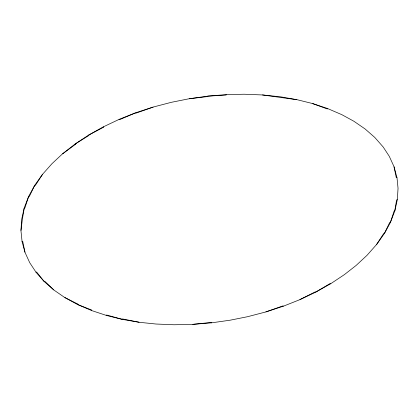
<?xml version="1.0" encoding="UTF-8"?>
<svg xmlns="http://www.w3.org/2000/svg" width="419" height="419" viewBox="0 0 419 419"><rect width="100%" height="100%" fill="white"/><g stroke="black" fill="none" stroke-linecap="round" stroke-linejoin="round"><path stroke-width="0.63" d="M62.646 153.773L74.629 144.361L75.415 144.377L62.363 153.993L51.982 163.682L42.581 174.273L34.793 185.203L28.681 196.364L24.312 207.651L22.369 219.184L20.96 230.691L22.081 241.695L25.009 252.39L29.712 262.671L36.149 272.439L44.257 281.605L53.951 290.074L64.599 297.427L77.903 304.115L77.122 304.309L64.887 297.584M103.289 126.884L103.661 127.172L88.535 135.159L88.959 135.421L74.943 144.152L88.194 135.347L102.927 127.057L119.436 119.226L135.316 112.921L135.981 113.13L153.485 106.976L171.402 102.304L188.833 98.811L208.159 96.092L225.794 94.657L244.13 94.228L262.535 94.956L297.202 99.738L312.422 103.509L327.412 108.463L341.878 114.691L353.851 121.232L365.049 128.926L374.743 137.395L383.186 147.001L389.288 156.329L393.991 166.61L397.013 177.808L398.04 188.309L397.348 199.517L394.85 210.825L390.319 222.636L384.532 233.289L376.817 244.23L367.018 255.318L356.103 265.463L344.371 274.639L330.806 283.653L315.366 292.31L299.564 299.774L283.684 306.079L265.515 312.024L247.598 316.696L230.167 320.189L211.695 322.813L192.352 324.39L174.032 324.762L156.046 324.028L139.38 322.3L122.495 318.948L121.798 319.262L106.578 315.491L91.588 310.537L77.442 304.451L91.682 310.044L91.269 310.395M226.218 94.647L226.16 95.045L207.73 96.15L207.74 96.548L189.262 98.748M42.403 174.524L35.259 185.544L34.651 185.46L29.215 196.668L28.581 196.626L24.899 207.918L24.15 208.175L21.652 219.483L20.976 230.429M376.597 244.476L383.741 233.456L384.349 233.54L389.785 222.332L390.419 222.374L394.101 211.082L394.745 211.087L396.631 199.816L397.291 199.779M106.232 315.376L106.594 315.004L122.558 319.425L138.988 322.232M327.731 108.605L327.318 108.956L312.768 103.624M299.931 299.601L315.339 291.828L315.711 292.116L330.041 283.579L330.465 283.841M36.003 272.214L36.61 271.994L44.068 281.39L44.65 281.139L53.732 289.875M265.918 311.893L283.019 305.87L283.281 306.21M153.082 107.107L136.107 112.638L119.389 119.719L119.069 119.399M22.055 241.438L22.71 241.328L24.941 252.144M396.945 177.562L396.29 177.672L394.059 166.856M192.782 324.353L211.26 322.452L211.27 322.85M262.535 94.956L280.416 96.81L296.809 99.67"/></g></svg>
